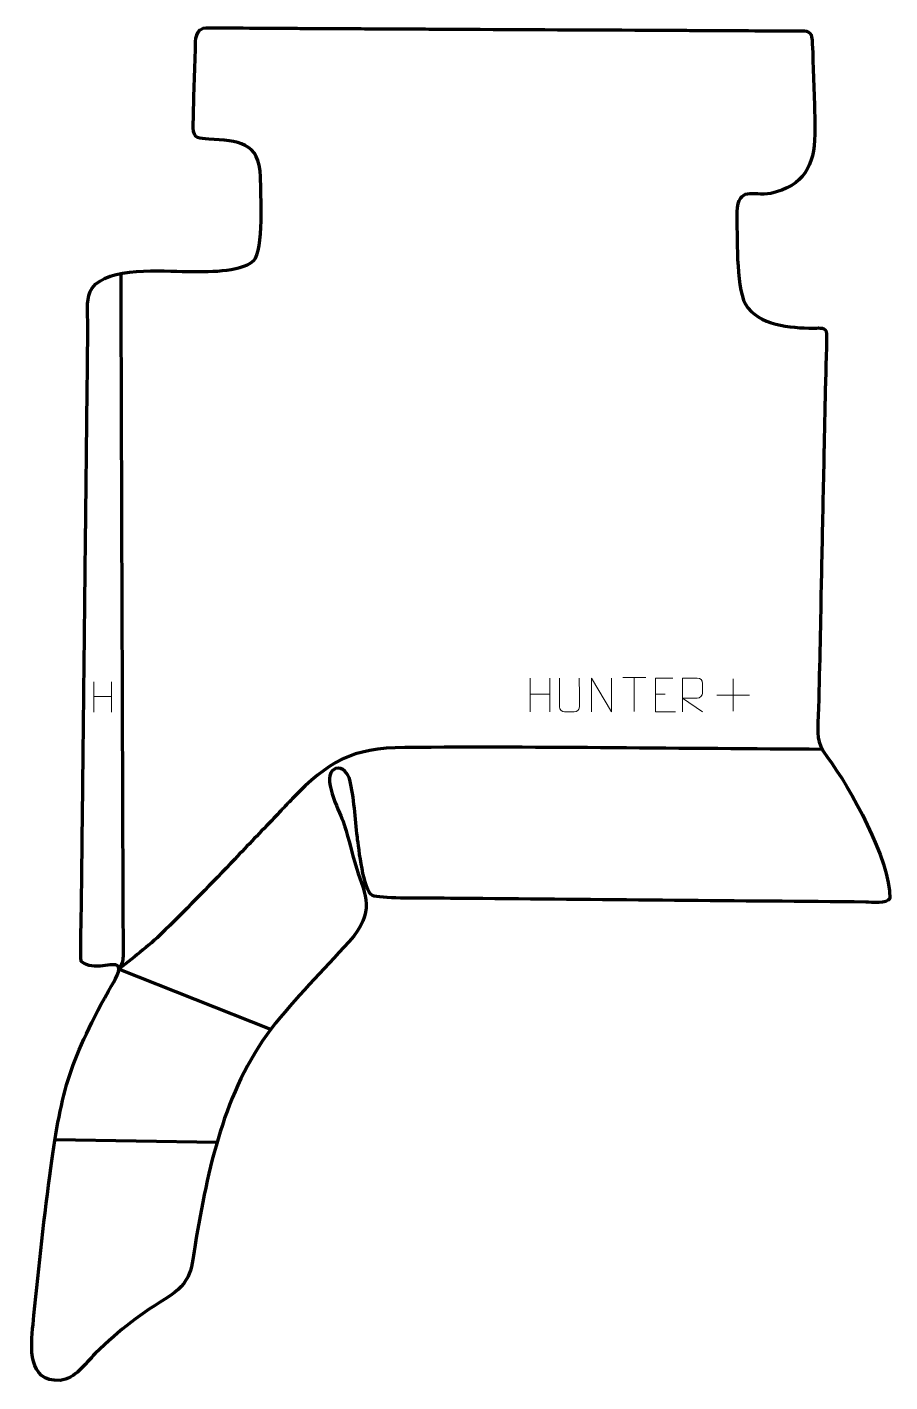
# Model space of a CAD drawing. Header units: millimetres. Extents: x 1316 to 1954, y -205 to 796.
import ezdxf

# ---------------------------------------------------------------- set-up
doc = ezdxf.new("R2010")
doc.units = ezdxf.units.MM
doc.header["$MEASUREMENT"] = 0
doc.layers.add('layer 1', color=7, linetype='Continuous')
doc.layers.add('layer 2', color=7, linetype='Continuous')

msp = doc.modelspace()

# ---------------------------------------------------------------- linework, layer by layer
at = {"layer": 'layer 1', "color": 142, "lineweight": 158}
for points in [[(1385.4414, 614.4196), (1385.4847, 601.7212), (1385.528, 589.0227), (1385.5713, 576.3242), (1385.5713, 576.3242), (1385.7445, 525.5303), (1385.9177, 474.7364), (1386.091, 423.9425), (1386.091, 423.9425), (1386.1115, 417.9107), (1386.1321, 411.879), (1386.1527, 405.8471), (1386.1527, 405.8471), (1386.3476, 348.704), (1386.5424, 291.5608), (1386.7373, 234.4177), (1386.7373, 234.4177), (1386.7795, 222.0367), (1386.8217, 209.6556), (1386.864, 197.2746), (1386.864, 197.2746), (1386.9617, 168.6665), (1387.1432, 140.0456), (1387.2024, 111.4401), (1387.2024, 111.4401), (1387.213, 106.3053), (1387.0155, 105.538), (1384.6325, 101.0174)], [(1904.1111, 262.5783), (1801.2712, 263.0629), (1698.4396, 264.6728), (1595.5961, 263.9555), (1595.5961, 263.9555), (1556.2583, 263.668), (1539.116, 253.8034), (1512.2495, 225.9846), (1512.2495, 225.9846), (1509.4441, 223.0696), (1506.6659, 220.1248), (1503.8995, 217.1728), (1503.8995, 217.1728), (1502.1794, 215.3358), (1500.4562, 213.5055), (1498.7187, 211.6848), (1498.7187, 211.6848), (1489.0696, 201.6011), (1479.3814, 191.5554), (1469.7436, 181.4608), (1469.7436, 181.4608), (1452.8654, 163.7775), (1435.9076, 146.2113), (1418.4275, 129.1182), (1418.4275, 129.1182), (1407.567, 118.5588), (1396.5802, 109.7162), (1384.5878, 100.5245)]]:
    msp.add_open_spline(points, degree=3, knots=[0, 0, 0, 0, 0.125, 0.125, 0.125, 0.125, 0.25, 0.25, 0.25, 0.25, 0.375, 0.375, 0.375, 0.375, 0.5, 0.5, 0.5, 0.5, 0.625, 0.625, 0.625, 0.625, 0.75, 0.75, 0.75, 0.75, 1, 1, 1, 1], dxfattribs=at)
for points in [[(1496.3902, 55.3808), (1496.3902, 55.3808), (1384.5222, 99.8041), (1384.5222, 99.8041)], [(1456.7233, -27.9863), (1456.7233, -27.9863), (1336.9416, -25.9825), (1336.9416, -25.9825)]]:
    msp.add_open_spline(points, degree=3, dxfattribs=at)
at = {"layer": 'layer 2', "color": 242, "lineweight": 158}
msp.add_open_spline([(1858.9502, 793.8054), (1846.568, 793.8694), (1834.1859, 793.9332), (1821.8038, 793.997), (1821.8038, 793.997), (1815.7715, 794.0282), (1809.7391, 794.0593), (1803.7068, 794.0904), (1803.7068, 794.0904), (1752.9083, 794.3523), (1702.1098, 794.6143), (1651.3113, 794.8763), (1651.3113, 794.8763), (1644.9614, 794.9091), (1638.6116, 794.9418), (1632.2618, 794.9745), (1632.2618, 794.9745), (1625.912, 795.0073), (1619.5622, 795.04), (1613.2124, 795.0728), (1613.2124, 795.0728), (1606.8626, 795.1055), (1600.5127, 795.1383), (1594.1629, 795.171), (1594.1629, 795.171), (1587.8132, 795.2037), (1581.4633, 795.2365), (1575.1135, 795.2693), (1575.1135, 795.2693), (1568.7637, 795.302), (1562.4138, 795.3348), (1556.064, 795.3675), (1556.064, 795.3675), (1543.3644, 795.433), (1530.6648, 795.4985), (1517.9651, 795.564), (1517.9651, 795.564), (1512.2503, 795.5935), (1506.5355, 795.6229), (1500.8206, 795.6524), (1500.8206, 795.6524), (1495.1058, 795.6819), (1489.391, 795.7114), (1483.6761, 795.7409), (1483.6761, 795.7409), (1477.9249, 795.7742), (1449.5996, 796.4822), (1446.299, 795.5903), (1446.299, 795.5903), (1439.6602, 793.1443), (1440.7658, 784.1444), (1440.6481, 778.4404), (1440.6481, 778.4404), (1440.2056, 759.6398), (1439.1781, 740.8228), (1439.0997, 722.0204), (1439.0997, 722.0204), (1439.0649, 713.6734), (1443.5616, 714.1647), (1450.6274, 713.7236), (1450.6274, 713.7236), (1471.9261, 712.5231), (1488.4493, 711.7946), (1488.7688, 685.7551), (1488.7688, 685.7551), (1489.0082, 673.9006), (1491.3062, 631.4627), (1483.7768, 623.9089), (1483.7768, 623.9089), (1473.1021, 614.4909), (1448.5582, 616.0775), (1434.6438, 615.8683), (1434.6438, 615.8683), (1416.5659, 615.8365), (1375.8923, 619.9157), (1364.3288, 603.4849), (1364.3288, 603.4849), (1359.8913, 597.1795), (1361.0319, 587.1152), (1361.0589, 579.6074), (1361.0589, 579.6074), (1361.1264, 560.8763), (1360.8256, 542.0994), (1360.6182, 523.3665), (1360.6182, 523.3665), (1360.344, 498.5967), (1360.0698, 473.8269), (1359.7956, 449.0572), (1359.7956, 449.0572), (1359.7323, 443.341), (1359.6691, 437.625), (1359.6057, 431.9089), (1359.6057, 431.9089), (1359.5354, 425.5577), (1359.4652, 419.2064), (1359.3948, 412.8552), (1359.3948, 412.8552), (1359.2577, 400.4703), (1359.1206, 388.0855), (1358.9835, 375.7006), (1358.9835, 375.7006), (1358.8429, 362.9981), (1358.7022, 350.2957), (1358.5616, 337.5933), (1358.5616, 337.5933), (1358.3612, 319.4923), (1358.1608, 301.3913), (1357.9604, 283.2903), (1357.9604, 283.2903), (1357.8901, 276.9391), (1357.8199, 270.5878), (1357.7495, 264.2367), (1357.7495, 264.2367), (1357.4718, 239.1494), (1357.1941, 214.062), (1356.9163, 188.9747), (1356.9163, 188.9747), (1356.8566, 183.5762), (1356.7968, 178.1777), (1356.737, 172.779), (1356.737, 172.779), (1356.6667, 166.4279), (1356.5964, 160.0767), (1356.5261, 153.7254), (1356.5261, 153.7254), (1356.4481, 148.0019), (1355.4764, 107.414), (1356.3143, 105.7912), (1356.3143, 105.7912), (1365.7105, 98.0265), (1380.0552, 106.2479), (1383.5248, 102.2474), (1383.5248, 102.2474), (1385.9464, 98.1635), (1378.4661, 87.7459), (1376.3554, 83.9282), (1376.3554, 83.9282), (1346.6585, 29.6999), (1341.1543, 8.4185), (1333.0586, -52.6445), (1333.0586, -52.6445), (1328.267, -88.9455), (1324.0178, -126.104), (1320.672, -162.5635), (1320.672, -162.5635), (1319.012, -179.1269), (1316.2353, -205.0022), (1340.5977, -203.9286), (1340.5977, -203.9286), (1352.2018, -202.2485), (1358.7853, -191.9221), (1366.6591, -184.0635), (1366.6591, -184.0635), (1385.3092, -165.8579), (1399.9951, -154.8307), (1422.1607, -141.2501), (1422.1607, -141.2501), (1439.5628, -129.3283), (1437.9026, -117.4985), (1441.2262, -98.5071), (1441.2262, -98.5071), (1451.2114, -41.9091), (1463.2901, 14.2682), (1500.0148, 60.2421), (1500.0148, 60.2421), (1518.2607, 82.9472), (1538.5415, 102.6998), (1557.7147, 124.3707), (1557.7147, 124.3707), (1574.169, 146.489), (1565.2438, 155.8071), (1558.4973, 179.0291), (1558.4973, 179.0291), (1555.5406, 189.394), (1553.0879, 199.6959), (1549.5697, 209.9182), (1549.5697, 209.9182), (1546.9142, 217.4492), (1533.472, 242.6526), (1543.5074, 247.9705), (1543.5074, 247.9705), (1543.5074, 247.9705), (1544.2361, 248.3132), (1544.2361, 248.3132), (1544.2361, 248.3132), (1549.4656, 250.3702), (1553.6704, 244.3189), (1554.8359, 240.0625), (1554.8359, 240.0625), (1558.1195, 227.153), (1558.6298, 211.3046), (1560.4317, 197.7661), (1560.4317, 197.7661), (1561.4119, 190.1692), (1564.9214, 157.4518), (1571.5511, 154.634), (1571.5511, 154.634), (1577.7103, 152.0162), (1606.0641, 152.6333), (1614.9658, 152.5546), (1614.9658, 152.5546), (1627.6748, 152.4425), (1640.3838, 152.3307), (1653.0928, 152.2188), (1653.0928, 152.2188), (1747.5564, 151.3779), (1842.0196, 150.5305), (1936.4834, 149.6996), (1936.4834, 149.6996), (1940.7487, 149.6621), (1952.0739, 147.8225), (1954.1674, 152.4306), (1954.1674, 152.4306), (1954.1549, 181.1525), (1925.102, 233.9078), (1907.7946, 257.0247), (1907.7946, 257.0247), (1899.2062, 268.4959), (1900.7636, 273.8334), (1901.1841, 287.4656), (1901.1841, 287.4656), (1902.1714, 319.4793), (1902.6668, 351.5201), (1903.3352, 383.5426), (1903.3352, 383.5426), (1903.455, 389.2617), (1903.5746, 394.9809), (1903.6944, 400.6999), (1903.6944, 400.6999), (1904.2264, 426.1182), (1904.7585, 451.5365), (1905.2905, 476.9549), (1905.2905, 476.9549), (1905.4169, 482.9917), (1905.5433, 489.0285), (1905.6696, 495.0654), (1905.6696, 495.0654), (1905.8026, 501.4199), (1905.9357, 507.7745), (1906.0686, 514.1291), (1906.0686, 514.1291), (1906.195, 520.1659), (1906.3213, 526.2028), (1906.4478, 532.2396), (1906.4478, 532.2396), (1906.5699, 537.4509), (1907.6562, 569.7016), (1907.0742, 571.7288), (1907.0742, 571.7288), (1905.325, 574.9351), (1900.4166, 573.9064), (1897.3689, 573.9095), (1897.3689, 573.9095), (1880.9224, 574.1136), (1856.8095, 575.8992), (1847.2741, 591.6302), (1847.2741, 591.6302), (1840.1002, 606.8924), (1841.4155, 641.9999), (1840.9563, 659.8232), (1840.9563, 659.8232), (1842.2056, 679.0925), (1852.3878, 671.2267), (1866.082, 673.5189), (1866.082, 673.5189), (1890.1589, 679.033), (1898.3713, 693.5782), (1898.6467, 717.2567), (1898.6467, 717.2567), (1898.8159, 734.6285), (1897.7665, 752.7725), (1897.2333, 770.2241), (1897.2333, 770.2241), (1897.108, 774.327), (1897.1062, 787.8396), (1895.842, 790.7789), (1895.842, 790.7789), (1894.2124, 794.5673), (1888.2408, 793.7323), (1884.6456, 793.7684), (1884.6456, 793.7684), (1876.0797, 793.8547), (1867.5161, 793.7739), (1858.9502, 793.8054)], degree=3, knots=[0, 0, 0, 0, 0.013888889, 0.013888889, 0.013888889, 0.013888889, 0.027777778, 0.027777778, 0.027777778, 0.027777778, 0.041666667, 0.041666667, 0.041666667, 0.041666667, 0.055555556, 0.055555556, 0.055555556, 0.055555556, 0.069444444, 0.069444444, 0.069444444, 0.069444444, 0.083333333, 0.083333333, 0.083333333, 0.083333333, 0.097222222, 0.097222222, 0.097222222, 0.097222222, 0.111111111, 0.111111111, 0.111111111, 0.111111111, 0.125, 0.125, 0.125, 0.125, 0.138888889, 0.138888889, 0.138888889, 0.138888889, 0.152777778, 0.152777778, 0.152777778, 0.152777778, 0.166666667, 0.166666667, 0.166666667, 0.166666667, 0.180555556, 0.180555556, 0.180555556, 0.180555556, 0.194444444, 0.194444444, 0.194444444, 0.194444444, 0.208333333, 0.208333333, 0.208333333, 0.208333333, 0.222222222, 0.222222222, 0.222222222, 0.222222222, 0.236111111, 0.236111111, 0.236111111, 0.236111111, 0.25, 0.25, 0.25, 0.25, 0.263888889, 0.263888889, 0.263888889, 0.263888889, 0.277777778, 0.277777778, 0.277777778, 0.277777778, 0.291666667, 0.291666667, 0.291666667, 0.291666667, 0.305555556, 0.305555556, 0.305555556, 0.305555556, 0.319444444, 0.319444444, 0.319444444, 0.319444444, 0.333333333, 0.333333333, 0.333333333, 0.333333333, 0.347222222, 0.347222222, 0.347222222, 0.347222222, 0.361111111, 0.361111111, 0.361111111, 0.361111111, 0.375, 0.375, 0.375, 0.375, 0.388888889, 0.388888889, 0.388888889, 0.388888889, 0.402777778, 0.402777778, 0.402777778, 0.402777778, 0.416666667, 0.416666667, 0.416666667, 0.416666667, 0.430555556, 0.430555556, 0.430555556, 0.430555556, 0.444444444, 0.444444444, 0.444444444, 0.444444444, 0.458333333, 0.458333333, 0.458333333, 0.458333333, 0.472222222, 0.472222222, 0.472222222, 0.472222222, 0.486111111, 0.486111111, 0.486111111, 0.486111111, 0.5, 0.5, 0.5, 0.5, 0.513888889, 0.513888889, 0.513888889, 0.513888889, 0.527777778, 0.527777778, 0.527777778, 0.527777778, 0.541666667, 0.541666667, 0.541666667, 0.541666667, 0.555555556, 0.555555556, 0.555555556, 0.555555556, 0.569444444, 0.569444444, 0.569444444, 0.569444444, 0.583333333, 0.583333333, 0.583333333, 0.583333333, 0.597222222, 0.597222222, 0.597222222, 0.597222222, 0.611111111, 0.611111111, 0.611111111, 0.611111111, 0.625, 0.625, 0.625, 0.625, 0.638888889, 0.638888889, 0.638888889, 0.638888889, 0.652777778, 0.652777778, 0.652777778, 0.652777778, 0.666666667, 0.666666667, 0.666666667, 0.666666667, 0.680555556, 0.680555556, 0.680555556, 0.680555556, 0.694444444, 0.694444444, 0.694444444, 0.694444444, 0.708333333, 0.708333333, 0.708333333, 0.708333333, 0.722222222, 0.722222222, 0.722222222, 0.722222222, 0.736111111, 0.736111111, 0.736111111, 0.736111111, 0.75, 0.75, 0.75, 0.75, 0.763888889, 0.763888889, 0.763888889, 0.763888889, 0.777777778, 0.777777778, 0.777777778, 0.777777778, 0.791666667, 0.791666667, 0.791666667, 0.791666667, 0.805555556, 0.805555556, 0.805555556, 0.805555556, 0.819444444, 0.819444444, 0.819444444, 0.819444444, 0.833333333, 0.833333333, 0.833333333, 0.833333333, 0.847222222, 0.847222222, 0.847222222, 0.847222222, 0.861111111, 0.861111111, 0.861111111, 0.861111111, 0.875, 0.875, 0.875, 0.875, 0.888888889, 0.888888889, 0.888888889, 0.888888889, 0.902777778, 0.902777778, 0.902777778, 0.902777778, 0.916666667, 0.916666667, 0.916666667, 0.916666667, 0.930555556, 0.930555556, 0.930555556, 0.930555556, 0.944444444, 0.944444444, 0.944444444, 0.944444444, 0.958333333, 0.958333333, 0.958333333, 0.958333333, 0.972222222, 0.972222222, 0.972222222, 0.972222222, 1, 1, 1, 1], dxfattribs=at)
at = {"layer": 'layer 2', "color": 250, "lineweight": 9}
for points in [[(1365.5929, 312.3855), (1365.5929, 312.3855), (1365.5929, 290.1928), (1365.5929, 290.1928)], [(1378.7086, 312.3855), (1378.7086, 312.3855), (1378.7086, 290.0352), (1378.7086, 290.0352)], [(1688.0793, 315.1975), (1688.0793, 315.1975), (1688.0793, 290.42), (1688.0793, 290.42)], [(1702.7226, 315.1975), (1702.7226, 315.1975), (1702.7226, 290.244), (1702.7226, 290.244)], [(1756.6605, 315.6073), (1756.6605, 315.6073), (1773.6477, 315.6073), (1773.6477, 315.6073)], [(1765.1543, 290.6773), (1765.1543, 290.6773), (1765.1543, 315.6308), (1765.1543, 315.6308)], [(1838.2593, 314.7133), (1838.2593, 314.7133), (1838.2593, 290.7354), (1838.2593, 290.7354)], [(1365.6104, 301.7431), (1365.6104, 301.7431), (1378.7086, 301.7431), (1378.7086, 301.7431)], [(1688.0793, 303.3152), (1688.0793, 303.3152), (1702.7226, 303.3156), (1702.7226, 303.3156)], [(1780.749, 303.3252), (1780.749, 303.3252), (1787.9171, 303.3252), (1787.9171, 303.3252)], [(1826.2704, 302.7243), (1826.2704, 302.7243), (1850.2483, 302.7243), (1850.2483, 302.7243)]]:
    msp.add_open_spline(points, degree=3, dxfattribs=at)
for points, knots in [([(1724.5247, 315.2013), (1724.5243, 309.6618), (1724.6201, 299.46), (1724.6205, 293.9196), (1724.6205, 293.9196), (1724.4807, 291.6801), (1722.8035, 290.2539), (1720.6558, 290.2434), (1720.6558, 290.2434), (1718.3239, 290.2438), (1715.992, 290.2438), (1713.6605, 290.2434), (1713.6605, 290.2434), (1711.7355, 290.1419), (1709.7634, 291.9584), (1709.7746, 293.9029), (1709.7746, 293.9029), (1709.7749, 299.4648), (1709.8703, 309.6402), (1709.8699, 315.2013)], [0, 0, 0, 0, 0.166666667, 0.166666667, 0.166666667, 0.166666667, 0.333333333, 0.333333333, 0.333333333, 0.333333333, 0.5, 0.5, 0.5, 0.5, 0.666666667, 0.666666667, 0.666666667, 0.666666667, 1, 1, 1, 1]), ([(1733.6357, 290.2476), (1733.6357, 290.2476), (1733.6357, 315.2011), (1733.6357, 315.2011), (1733.6357, 315.2011), (1733.6357, 315.2011), (1748.2905, 290.2476), (1748.2905, 290.2476), (1748.2905, 290.2476), (1748.2905, 290.2476), (1748.2905, 315.2011), (1748.2905, 315.2011)], [0, 0, 0, 0, 0.25, 0.25, 0.25, 0.25, 0.5, 0.5, 0.5, 0.5, 1, 1, 1, 1]), ([(1793.6229, 315.2049), (1793.6229, 315.2049), (1780.749, 315.2049), (1780.749, 315.2049), (1780.749, 315.2049), (1780.749, 315.2049), (1780.749, 290.2513), (1780.749, 290.2513), (1780.749, 290.2513), (1780.749, 290.2513), (1795.6148, 290.2513), (1795.6148, 290.2513)], [0, 0, 0, 0, 0.25, 0.25, 0.25, 0.25, 0.5, 0.5, 0.5, 0.5, 1, 1, 1, 1]), ([(1800.9273, 290.2476), (1800.9273, 290.2476), (1800.9273, 315.2011), (1800.9273, 315.2011), (1800.9273, 315.2011), (1804.5221, 315.2011), (1808.1176, 315.2011), (1811.7128, 315.2011), (1811.7128, 315.2011), (1814.0381, 315.1634), (1815.5954, 313.6734), (1815.5913, 311.307), (1815.5913, 311.307), (1815.5909, 309.2715), (1815.5909, 306.2121), (1815.5913, 304.1761), (1815.5913, 304.1761), (1815.5848, 302.3006), (1813.7725, 300.3588), (1811.763, 300.3397), (1811.763, 300.3397), (1811.763, 300.3397), (1800.9273, 300.3397), (1800.9273, 300.3397), (1800.9273, 300.3397), (1800.9273, 300.3397), (1815.582, 290.2476), (1815.582, 290.2476)], [0, 0, 0, 0, 0.125, 0.125, 0.125, 0.125, 0.25, 0.25, 0.25, 0.25, 0.375, 0.375, 0.375, 0.375, 0.5, 0.5, 0.5, 0.5, 0.625, 0.625, 0.625, 0.625, 0.75, 0.75, 0.75, 0.75, 1, 1, 1, 1])]:
    msp.add_open_spline(points, degree=3, knots=knots, dxfattribs=at)

doc.saveas('drawing.dxf')
